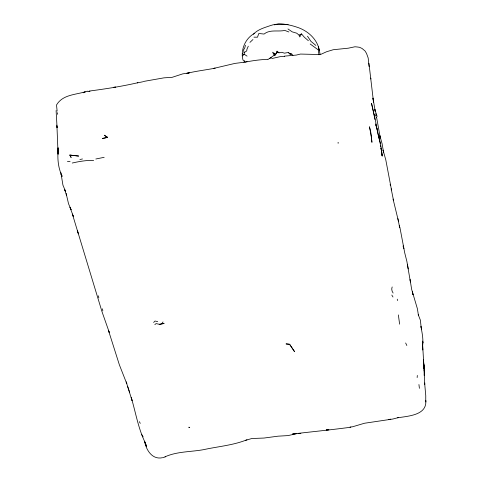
<?xml version="1.0" encoding="UTF-8"?>
<svg xmlns="http://www.w3.org/2000/svg" width="482" height="482" viewBox="0 0 482 482"><rect width="100%" height="100%" fill="white"/><g stroke="black" fill="none" stroke-linecap="round" stroke-linejoin="round"><path stroke-width="0.72" d="M244.85 61.112L243 60.087C240.229 49.947 245.434 37.994 254.797 33.234M417.147 377.569L417.328 375.442M422.455 346.594L422.684 343.871L422.455 346.594C423.69 339.816 422.063 332.935 420.931 326.254M424.208 375.364L424.485 371.881L423.437 359.5L424.781 384.299L424.63 382.985L425.763 395.68L425.739 401.952L425.799 400.512C427.082 415.382 407.874 416.099 397.614 417.804M392.173 286.953L391.715 288.983L392.113 291.164L393.113 293.038M245.458 45.236L244.729 48.025L243.555 49.911L244.422 54.376L247.061 56.135M279.006 52.803L277.03 51.182L276.053 53.972L274.656 55.382M248.296 46.194L246.983 49.152L246.706 50.935L244.079 52.652M243.747 62.425L244.41 61.166M308.384 40.729L304.335 37.222L301.515 33.897L299.804 36.951L299.081 35.132L296.683 33.18L292.164 31.836L287.965 28.956M376.261 117.777L377.111 116.301L376.309 114.3M154.836 324.651L156.041 323.609L159.211 324.235L161.819 323.753L163.012 321.952M243.772 62.57L244.488 61.6M253.454 34.198C257.737 29.414 264.672 27.588 270.601 25.534C279.06 22.618 288.369 24.305 296.659 27.088C307.383 30.348 317.186 38.897 319.325 50.236L318.879 48.923M153.619 322.47L155.041 321.03L157.704 321.608M249.947 42.38L252.96 39.536M242.181 55.894L244.422 54.376M267.89 59.563C271.173 57.286 274.505 55.309 277.234 52.375L277.03 51.182M165.025 456.816C177.177 451.339 190.812 452.014 203.784 449.622C218.183 446.44 233.234 445.344 246.959 439.759M299.081 35.132L301.515 33.897M269.293 58.557L271.288 57.72M163.109 457.629L165.483 456.785M72.24 163.03C79.144 161.44 86.507 160.199 93.653 160.367M245.38 440.421L251.755 438.524L264.003 438.048L278.078 436.174L288.115 435.583L296.388 433.698L292.544 434.005C311.95 431.745 331.435 429.836 350.818 427.215M244.579 62.28C252.062 60.696 259.9 59.66 267.564 59.298M245.374 62.033L247.061 61.533M87.35 91.098L83.163 92.773L85.169 91.815C75.078 94.84 62.684 94.653 56.521 104.962L57.123 111.095M398.445 417.569L392.872 419.021L364.5 423.244L352.535 426.787L350.016 427.022M159.205 324.579L164.139 323.446L161.819 323.753M104.172 157.319L95.828 159.006M89.043 91.092C105.425 88.959 121.723 86.411 137.852 82.723M137.286 82.88L142.69 81.813M79.898 159.512L82.482 158.97M274.324 24.859L278.235 24.1L288.122 24.455M87.628 91.688L89.971 91.231M271.703 58.575L280.048 56.683L284.609 56.358M388.462 419.551L390.739 419.147M143.25 81.5L164.025 77.837L172.104 77.337L182.708 73.879L189.372 72.83L186.908 73.342C196.198 71.071 205.687 69.986 215.086 68.185L213.719 68.396L235.059 63.383L242.85 62.407M114.698 87.194L115.553 87.091L113.342 87.35M292.905 55.484L291.767 54.038L290.339 54.056L288.344 52.49L284.374 53.177L281.91 52.303L279.602 52.755L277.234 52.375L278.367 52.791M284.314 56.147L296.303 55.075L300.437 54.062L320.379 54.562L326.549 51.755L333.207 49.736L348.341 48.182L354.957 46.772L357.246 46.977L359.638 47.326L362.115 48.513L365.091 51.038L366.531 53.442L368.176 57.979L369.061 66.546M328.447 429.805L326.266 429.92L328.881 429.787M298.075 433.595L300.846 433.451M162.555 457.683C152.336 460.027 146.142 450.086 144.606 441.385C138.033 427.51 135.647 412.188 131.243 397.56L132.062 400.548L126.266 382.112M67.438 161.621L70.077 161.645M253.984 37.162L257.478 37.216L258.816 33.469L264.052 34.059C270.089 29.167 277.873 31.981 284.778 30.42L288.881 31.969M288.344 52.49L289.706 53.857L291.767 54.038M289.706 53.857L290.339 54.056M274.089 53.219L275.023 55.394L275.367 54.255L272.607 52.213L274.005 54.912M242.253 53.616L243.705 54.659M310.185 43.995L318.265 49.899L318.982 54.773M315.879 45.416L310.908 41.338L307.498 36.198M139.286 421.648L140.31 423.341M391.818 295.038L392.993 297.02M142.407 435.812L143.015 436.885L141.72 434.553M399.289 226.438L399.952 227.697L404.753 252.972L406.886 261.449L410.417 282.012L410.092 279.289M69.848 207.23L71.143 209.766L68.558 203.838L66.191 193.716L66.655 195.662L64.588 189.414L65.444 191.167L62.931 185.112L60.871 172.592M405.651 342.973L406.832 345.528M72.276 214.056L73.439 216.635L70.197 207.923M410.212 280.355L411.634 289.29L417.394 308.745L418.436 315.391M108.396 330.327L109.396 332.737L102.015 311.721L77.427 230.667L78.319 233.848M318.861 48.809L320.132 54.08M376.219 113.854L374.827 109.3L375.279 111.583L372.966 98.093L373.526 102.1L368.935 63.275M72.625 214.833L77.921 232.408M129.321 391.39L129.7 392.487L127.573 386.233M391.239 189.095L393.535 200.59M61.407 175.026L61.973 176.695L61.069 174.249L62.003 175.924C58.479 168.664 57.448 159.891 58.021 151.878L58.075 153.782M393.071 199.084L398.481 221.34M126.236 381.997L126.796 383.732L119.361 364.808L108.57 330.748M391.167 188.932L391.511 189.992L385.799 159.904L383.057 150.125L383.636 152.824L382.081 143.654L379.87 135.671L380.316 138.027L376.623 117.53M403.579 247.374L403.127 245.904L403.91 248.664M98.274 295.791L98.834 297.81M418.219 314.607L420.394 320.193L421.135 327.266M102.329 308.805L102.841 310.818M375.713 123.964L376.755 128.899L375.544 120.789L371.526 103.383L373.652 112.999M412.297 291.682L413.008 294.713L412.568 292.821M424.058 369.983L424.485 371.881M397.867 218.557L399.735 227.667L399.283 225.371L399.705 227.317M373.815 113.728L374.478 117.042M421.069 326.965L421.497 329.104M398.373 314.921L399.62 324.175M380.232 143.69L378.418 135.346L380.497 143.522L382.172 155.987L381.045 148.101M380.503 145.16L380.774 146.63M57.388 112.704L57.683 114.324M375.827 115.716L375.9 116.126L375.864 113.565M407.398 264.226L408.206 268.878M390.161 184.269L390.372 185.564M374.219 114.722L374.641 117.638M374.321 115.415L374.906 119.536M418.93 384.54L419.412 388.335M370.785 78.072L370.905 78.976M382.172 155.987L381.117 148.058L381.768 152.987M397.282 299.183L397.451 300.593M56.111 110.577L57.069 127.706L56.846 125.139M318.53 46.736L318.662 48.266M423.895 367.176L423.612 363.229L423.943 367.344M422.557 344.654L422.732 349.992L422.437 341.087L424.009 368.465L423.612 363.229M56.96 126.459L58.093 154.415M58.051 149.83L57.997 151.607L58.123 147.775L58.051 149.83M422.949 341.937L422.491 344.347L422.949 341.937M107.619 137.376L102.437 138.473L107.619 137.382L104.293 135.243L107.619 137.382M338.304 142.919L337.996 142.925L338.304 142.919M289.604 344.275L286.019 343.907L289.604 344.281L294.568 351.691L289.604 344.275M78.584 156.054L69.8 155.059L71.083 157.409L69.8 155.059L78.584 156.054M189.703 427.438L188.872 427.239L189.703 427.438M146.57 446.368L144.606 441.385L146.57 446.368M377.111 128.947L376.056 124.91L378.882 137.948L377.111 128.947M370.742 132.02L369.465 126.778L371.339 136.569L371.935 142.323L370.742 132.02"/></g></svg>
